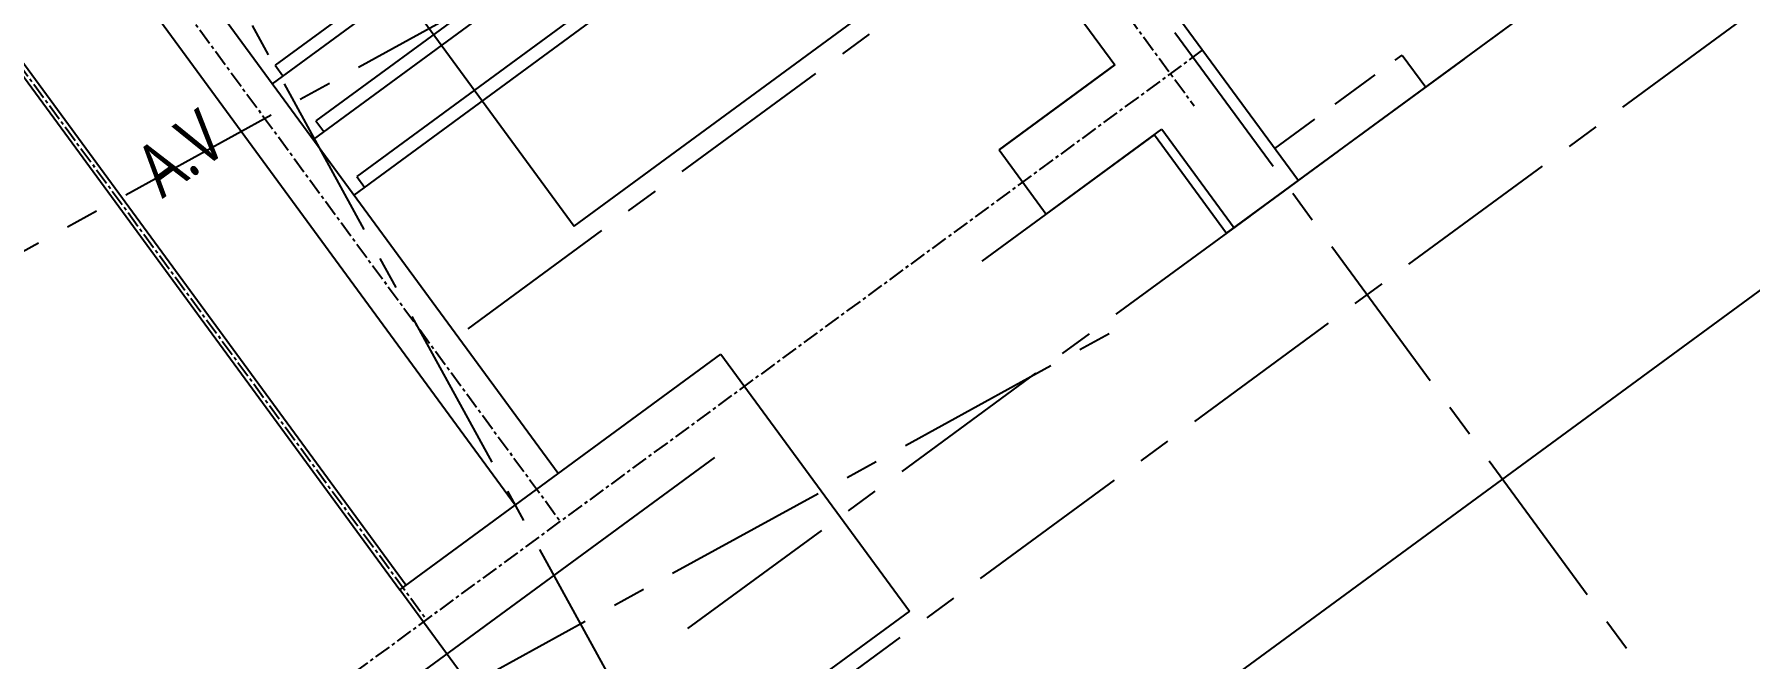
# Model space of a CAD drawing. Header units: millimetres. Extents: x 75184266 to 76346726, y -35077925 to -33679385.
# Drawn here: x 75332631 to 75339091, y -34537380 to -34535030 of the extents above; entities that cross this region are included whole.
import ezdxf
from ezdxf.enums import TextEntityAlignment as Align

# ---------------------------------------------------------------- set-up
doc = ezdxf.new("R2010")
doc.units = ezdxf.units.MM
doc.header["$LTSCALE"] = 50
doc.header["$MEASUREMENT"] = 0
for name, pattern in [('CENTER', [2, 1.25, -0.25, 0.25, -0.25]), ('HIDDEN2', [0.1875, 0.125, -0.0625]), ('XR-지하3층$0$H', [1.3, 0.8, -0.5])]:
    doc.linetypes.add(name, pattern=pattern)
doc.layers.add('CEN', color=1, linetype='CENTER')
doc.layers.add('건축', color=8, linetype='CONTINUOUS', plot=False)
doc.styles.add('ANU-TEXT 0', font='', dxfattribs={"width": 0.8})
doc.styles.get('ANU-TEXT 0').set_extended_font_data('Malgun Gothic')

msp = doc.modelspace()

# ---------------------------------------------------------------- linework, layer by layer
at = {"layer": 'CEN'}
for p, q in [((75332726.6, -34529475.3, 0), (75336998.5, -34535298.2, 0)), ((75331834.6, -34533077.6, 0), (75334611.8, -34536863.1, 0)), ((75332096.7, -34534491.4, 0), (75334107.9, -34537232.8, 0)), ((75337030.7, -34535088.5, 0), (75333500, -34537678.8, 0))]:
    msp.add_line(p, q, dxfattribs=at)
at = {"layer": 'CEN', "ltscale": 10}
msp.add_line((75335151.8, -34532603.6, 0), (75339070.3, -34537944.7, 0), dxfattribs=at)
at = {"layer": 'CEN', "ltscale": 10, "elevation": 0}
for points in [[(75334264.6, -34536138), (75341671.2, -34530704.3)], [(75335092.8, -34537266.8), (75342733.1, -34531661.6)], [(75342054.2, -34550666), (75331757.5, -34531909.3)], [(75335388.5, -34537669.9), (75342907.9, -34532153.4)], [(75330345.4, -34537077.7), (75335604.4, -34534190.6)], [(75332405.1, -34538502.3), (75336682.4, -34536154.2)]]:
    msp.add_lwpolyline(points, dxfattribs=at)
at = {"layer": '건축'}
for p, q in [((75318295.8, -34551267.9), (75354667.6, -34524602)), ((75333322.5, -34530541.1, 0), (75336700.1, -34535145, 0)), ((75333741.8, -34530605.6, 0), (75337391.5, -34535580.4, 0)), ((75333241.9, -34533812.5, 0), (75334664.6, -34535751.6, 0)), ((75334603.7, -34536683, 0), (75332651.7, -34534022.2, 0)), ((75334603.7, -34536683, 0), (75332651.7, -34534022.2, 0)), ((75332490.4, -34534140.5, 0), (75334442.5, -34536801.3, 0)), ((75332075.8, -34534488.2, 0), (75334007.1, -34537120.7, 0)), ((75332117.7, -34534494.6, 0), (75334031.3, -34537103, 0)), ((75334494.7, -34534505.7, 0), (75333527.2, -34535215.6, 0)), ((75334424.8, -34534495, 0), (75333537.9, -34535145.7, 0)), ((75334648.5, -34534715.4, 0), (75333680.9, -34535425.2, 0)), ((75334578.6, -34534704.6, 0), (75333691.7, -34535355.3, 0)), ((75334802.3, -34534925, 0), (75333834.7, -34535634.8, 0)), ((75334732.4, -34534914.3, 0), (75333845.5, -34535564.9, 0)), ((75334664.6, -34535751.6, 0), (75335803.4, -34534916.1, 0)), ((75333537.9, -34535145.7, 0), (75333567.5, -34535186, 0)), ((75336700.1, -34535145, 0), (75336264.7, -34535464.5, 0)), ((75336264.7, -34535464.5, 0), (75336700.1, -34535145, 0)), ((75333691.7, -34535355.3, 0), (75333721.3, -34535395.6, 0)), ((75336442.1, -34535706.3, 0), (75336877.5, -34535386.9, 0)), ((75336877.5, -34535386.9, 0), (75337149.6, -34535757.8, 0)), ((75336264.7, -34535464.5, 0), (75336442.1, -34535706.3, 0)), ((75333845.5, -34535564.9, 0), (75333875.1, -34535605.2, 0)), ((75337149.6, -34535757.8, 0), (75337391.5, -34535580.4, 0))]:
    msp.add_line(p, q, dxfattribs=at)
at = {"layer": '건축', "linetype": 'HIDDEN2', "ltscale": 30}
for p, q in [((75337302.8, -34535459.4, 0), (75337782.5, -34535107.5, 0)), ((75337782.5, -34535107.5, 0), (75337871.3, -34535228.4, 0)), ((75337391.5, -34535580.4, 0), (75337871.3, -34535228.4, 0))]:
    msp.add_line(p, q, dxfattribs=at)
at = {"layer": '건축', "ltscale": 0.5}
for p, q in [((75334007.1, -34537120.8, 0), (75335216.4, -34536233.4, 0)), ((75335216.4, -34536233.4, 0), (75335926.4, -34537200.8, 0)), ((75334717.1, -34538088.2, 0), (75334007.1, -34537120.8, 0)), ((75335926.4, -34537200.8, 0), (75334717.1, -34538088.2, 0))]:
    msp.add_line(p, q, dxfattribs=at)
at = {"layer": '건축', "linetype": 'XR-지하3층$0$H', "ltscale": 50, "elevation": 0}
msp.add_lwpolyline([(75339443.1, -34545909.5), (75335660.7, -34539019.4), (75334499.2, -34539657.1), (75333505.5, -34537846.9), (75333580.8, -34537805.6), (75336849.3, -34535407.6), (75337121.4, -34535778.5), (75342112.3, -34532117), (75342408.1, -34532520.1), (75346987.8, -34529160.3), (75346839.9, -34528958.7), (75348629.9, -34527645.5)], dxfattribs=at)

# ---------------------------------------------------------------- texts
at = {"layer": '건축', "style": 'ANU-TEXT 0', "width": 0.8}
msp.add_text('A.V', height=200, rotation=36.26513, dxfattribs=at).set_placement((75333181.7, -34535477.5, 0), align=Align.MIDDLE)

doc.saveas('drawing.dxf')
